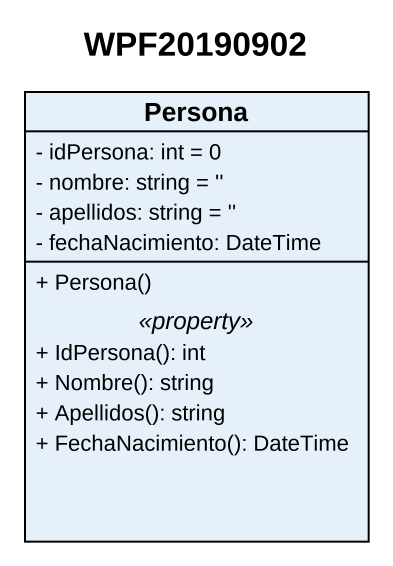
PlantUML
@startuml
title WPF20190902
hide circle
hide empty members
skinparam classAttributeIconSize 0
class Persona {
  - idPersona: int = 0
  - nombre: string = ''
  - apellidos: string = ''
  - fechaNacimiento: DateTime
  --
  + Persona()
  .. <<property>> ..
  + IdPersona(): int
  + Nombre(): string
  + Apellidos(): string
  + FechaNacimiento(): DateTime
}
@enduml
